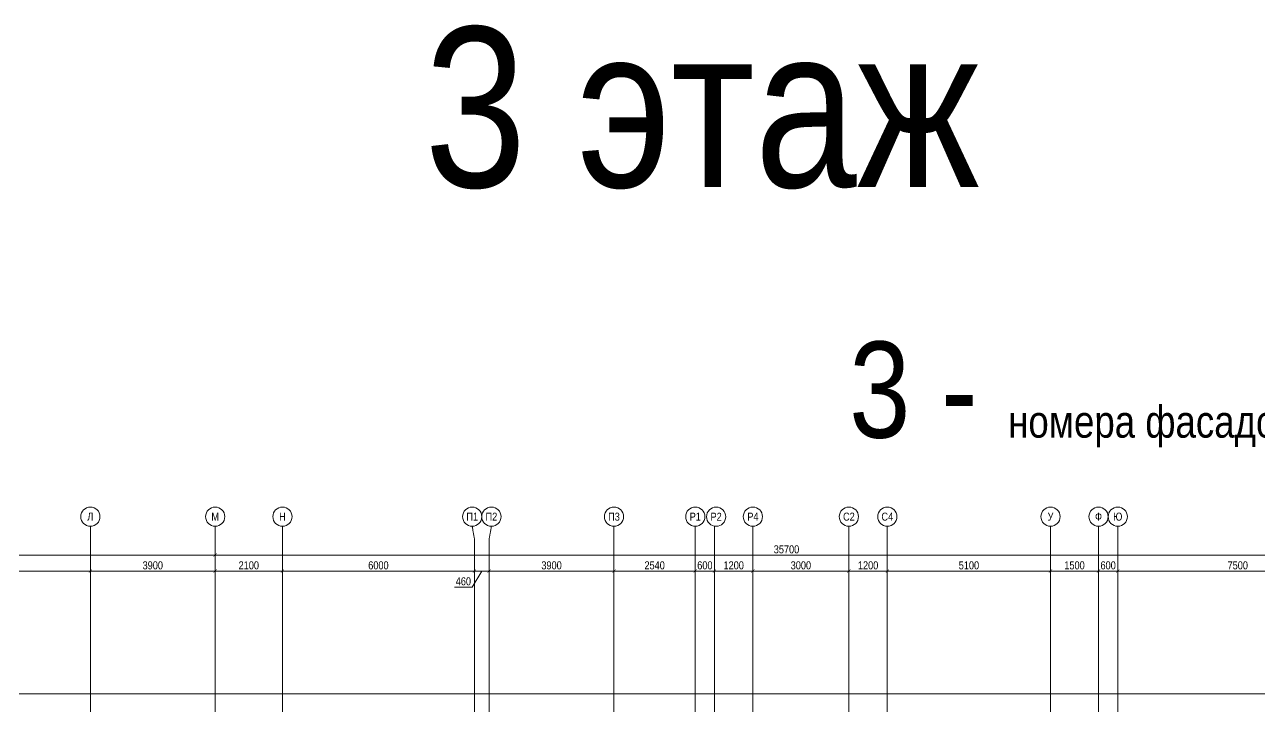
# Model space of a CAD drawing. Header units: millimetres. Extents: x -65509 to 912790, y 446 to 713294.
# Drawn here: x 148945 to 187520, y 429590 to 450884 of the extents above; entities that cross this region are included whole.
import ezdxf
from ezdxf.enums import TextEntityAlignment as Align

# ---------------------------------------------------------------- set-up
doc = ezdxf.new("R2010")
doc.units = ezdxf.units.MM
doc.linetypes.add('CENTER2', pattern=[28.575, 19.05, -3.175, 3.175, -3.175])
doc.layers.get('Defpoints').update_dxf_attribs({"color": 250})
doc.layers.add('АР_Делит', color=250, linetype='Continuous', lineweight=0, plot=False)
doc.layers.add('РД_Оси_100', color=250, linetype='Continuous', lineweight=0)
doc.layers.add('РД_Оси_размер', color=250, linetype='Continuous', lineweight=0)
doc.styles.add('style1', font='ARIALN.TTF')
doc.styles.add('ккк', font='isocpeur.ttf', dxfattribs={"width": 0.85, "oblique": 15})
doc.dimstyles.new('Dim100_ареал', dxfattribs={"dimscale": 100, "dimtxt": 2.5, "dimasz": 1, "dimexe": 1, "dimexo": 1, "dimgap": 0.5, "dimtad": 1, "dimzin": 12, "dimdsep": 46, "dimtxsty": 'style1', "dimblk": 'ARCHTICK', "dimcen": 1, "dimdle": 1, "dimclrd": 256, "dimclre": 256, "dimaunit": 1, "dimadec": 0, "dimazin": 3, "dimtfac": 1, "dimtmove": 1, "dimatfit": 3, "dimldrblk": 'OPEN30', "dimfxl": 4, "dimfxlon": 1, "dimtolj": 1, "dimtzin": 0, "dimlwd": 9, "dimlwe": 9, "dimarcsym": 0})

# ---------------------------------------------------------------- blocks, each defined once
blk = doc.blocks.new('A-iden')
at = {"linetype": 'Continuous', "lineweight": 5}
blk.add_circle((0, -4), 3, dxfattribs=at)
at = {"color": 0, "linetype": 'Continuous', "lineweight": 20, "style": 'ккк', "width": 0.85}
blk.add_attdef('ID', text='', height=8, dxfattribs=at).set_placement((0.31, -3.85), align=Align.MIDDLE_CENTER)
blk = doc.blocks.new('_ArchTick')
at = {"color": 0, "linetype": 'ByBlock', "const_width": 0.15}
blk.add_lwpolyline([(-0.5, -0.5), (0.5, 0.5)], dxfattribs=at)
blk = doc.blocks.new('*D334')
at = {"layer": 'Defpoints', "color": 0, "transparency": 16777216}
for p in [(37500, 139039), (0, 137039), (37500, 137039)]:
    blk.add_point(p, dxfattribs=at)
at = {"layer": 'РД_Оси_размер', "color": 0, "lineweight": 5, "transparency": 16777216}
for p, q in [((-100, 139039), (37600, 139039)), ((0, 138839), (0, 139139)), ((37500, 138839), (37500, 139139))]:
    blk.add_line(p, q, dxfattribs=at)
at = {"layer": 'РД_Оси_размер', "color": 0, "lineweight": 5, "transparency": 16777216, "xscale": 100, "yscale": 100, "zscale": 100, "rotation": 180}
blk.add_blockref('_ArchTick', (0, 139039), dxfattribs=at)
at = {"layer": 'РД_Оси_размер', "color": 0, "lineweight": 5, "transparency": 16777216, "xscale": 100, "yscale": 100, "zscale": 100}
blk.add_blockref('_ArchTick', (37500, 139039), dxfattribs=at)
at = {"layer": 'РД_Оси_размер', "color": 0, "transparency": 16777216, "insert": (18750, 139216), "char_height": 250, "attachment_point": 5, "style": 'style1'}
blk.add_mtext('\\A1;37500', dxfattribs=at)
blk = doc.blocks.new('_Open30')
at = {"color": 0, "linetype": 'ByBlock', "lineweight": -2}
for p, q in [((-1, 0.27), (0, 0)), ((0, 0), (-1, -0.27)), ((0, 0), (-1, 0))]:
    blk.add_line(p, q, dxfattribs=at)
blk = doc.blocks.new('*D335')
at = {"layer": 'Defpoints', "color": 0, "transparency": 16777216}
for p in [(73200, 139039), (37500, 137039), (73200, 137039)]:
    blk.add_point(p, dxfattribs=at)
at = {"layer": 'РД_Оси_размер', "color": 0, "lineweight": 5, "transparency": 16777216}
for p, q in [((37400, 139039), (73300, 139039)), ((37500, 138839), (37500, 139139)), ((73200, 138839), (73200, 139139))]:
    blk.add_line(p, q, dxfattribs=at)
at = {"layer": 'РД_Оси_размер', "color": 0, "lineweight": 5, "transparency": 16777216, "xscale": 100, "yscale": 100, "zscale": 100, "rotation": 180}
blk.add_blockref('_ArchTick', (37500, 139039), dxfattribs=at)
at = {"layer": 'РД_Оси_размер', "color": 0, "lineweight": 5, "transparency": 16777216, "xscale": 100, "yscale": 100, "zscale": 100}
blk.add_blockref('_ArchTick', (73200, 139039), dxfattribs=at)
at = {"layer": 'РД_Оси_размер', "color": 0, "transparency": 16777216, "insert": (55350, 139216), "char_height": 250, "attachment_point": 5, "style": 'style1'}
blk.add_mtext('\\A1;35700', dxfattribs=at)
blk = doc.blocks.new('*D402')
at = {"layer": 'Defpoints', "color": 0, "transparency": 16777216}
for p in [(33600, 138539), (28500, 137039), (33600, 137039)]:
    blk.add_point(p, dxfattribs=at)
at = {"layer": 'РД_Оси_размер', "color": 0, "lineweight": 5, "transparency": 16777216}
for p, q in [((28400, 138539), (33700, 138539)), ((28500, 138339), (28500, 138639)), ((33600, 138339), (33600, 138639))]:
    blk.add_line(p, q, dxfattribs=at)
at = {"layer": 'РД_Оси_размер', "color": 0, "lineweight": 5, "transparency": 16777216, "xscale": 100, "yscale": 100, "zscale": 100, "rotation": 180}
blk.add_blockref('_ArchTick', (28500, 138539), dxfattribs=at)
at = {"layer": 'РД_Оси_размер', "color": 0, "lineweight": 5, "transparency": 16777216, "xscale": 100, "yscale": 100, "zscale": 100}
blk.add_blockref('_ArchTick', (33600, 138539), dxfattribs=at)
at = {"layer": 'РД_Оси_размер', "color": 0, "transparency": 16777216, "insert": (31050, 138716), "char_height": 250, "attachment_point": 5, "style": 'style1'}
blk.add_mtext('\\A1;5100', dxfattribs=at)
blk = doc.blocks.new('*D403')
at = {"layer": 'Defpoints', "color": 0, "transparency": 16777216}
for p in [(37500, 138539), (33600, 137039), (37500, 137039)]:
    blk.add_point(p, dxfattribs=at)
at = {"layer": 'РД_Оси_размер', "color": 0, "lineweight": 5, "transparency": 16777216}
for p, q in [((33500, 138539), (37600, 138539)), ((33600, 138339), (33600, 138639)), ((37500, 138339), (37500, 138639))]:
    blk.add_line(p, q, dxfattribs=at)
at = {"layer": 'РД_Оси_размер', "color": 0, "lineweight": 5, "transparency": 16777216, "xscale": 100, "yscale": 100, "zscale": 100, "rotation": 180}
blk.add_blockref('_ArchTick', (33600, 138539), dxfattribs=at)
at = {"layer": 'РД_Оси_размер', "color": 0, "lineweight": 5, "transparency": 16777216, "xscale": 100, "yscale": 100, "zscale": 100}
blk.add_blockref('_ArchTick', (37500, 138539), dxfattribs=at)
at = {"layer": 'РД_Оси_размер', "color": 0, "transparency": 16777216, "insert": (35550, 138716), "char_height": 250, "attachment_point": 5, "style": 'style1'}
blk.add_mtext('\\A1;3900', dxfattribs=at)
blk = doc.blocks.new('*D404')
at = {"layer": 'Defpoints', "color": 0, "transparency": 16777216}
for p in [(39600, 138539), (37500, 137039), (39600, 137039)]:
    blk.add_point(p, dxfattribs=at)
at = {"layer": 'РД_Оси_размер', "color": 0, "lineweight": 5, "transparency": 16777216}
for p, q in [((37400, 138539), (39700, 138539)), ((37500, 138339), (37500, 138639)), ((39600, 138339), (39600, 138639))]:
    blk.add_line(p, q, dxfattribs=at)
at = {"layer": 'РД_Оси_размер', "color": 0, "lineweight": 5, "transparency": 16777216, "xscale": 100, "yscale": 100, "zscale": 100, "rotation": 180}
blk.add_blockref('_ArchTick', (37500, 138539), dxfattribs=at)
at = {"layer": 'РД_Оси_размер', "color": 0, "lineweight": 5, "transparency": 16777216, "xscale": 100, "yscale": 100, "zscale": 100}
blk.add_blockref('_ArchTick', (39600, 138539), dxfattribs=at)
at = {"layer": 'РД_Оси_размер', "color": 0, "transparency": 16777216, "insert": (38550, 138716), "char_height": 250, "attachment_point": 5, "style": 'style1'}
blk.add_mtext('\\A1;2100', dxfattribs=at)
blk = doc.blocks.new('*D405')
at = {"layer": 'Defpoints', "color": 0, "transparency": 16777216}
for p in [(45600, 138539), (39600, 137039), (45600, 137039)]:
    blk.add_point(p, dxfattribs=at)
at = {"layer": 'РД_Оси_размер', "color": 0, "lineweight": 5, "transparency": 16777216}
for p, q in [((39500, 138539), (45700, 138539)), ((39600, 138339), (39600, 138639)), ((45600, 138339), (45600, 138639))]:
    blk.add_line(p, q, dxfattribs=at)
at = {"layer": 'РД_Оси_размер', "color": 0, "lineweight": 5, "transparency": 16777216, "xscale": 100, "yscale": 100, "zscale": 100, "rotation": 180}
blk.add_blockref('_ArchTick', (39600, 138539), dxfattribs=at)
at = {"layer": 'РД_Оси_размер', "color": 0, "lineweight": 5, "transparency": 16777216, "xscale": 100, "yscale": 100, "zscale": 100}
blk.add_blockref('_ArchTick', (45600, 138539), dxfattribs=at)
at = {"layer": 'РД_Оси_размер', "color": 0, "transparency": 16777216, "insert": (42600, 138716), "char_height": 250, "attachment_point": 5, "style": 'style1'}
blk.add_mtext('\\A1;6000', dxfattribs=at)
blk = doc.blocks.new('*D406')
at = {"layer": 'Defpoints', "color": 0, "transparency": 16777216}
for p in [(46060, 138539), (45600, 137039), (46060, 137039)]:
    blk.add_point(p, dxfattribs=at)
at = {"layer": 'РД_Оси_размер', "color": 0, "lineweight": 5, "transparency": 16777216}
for p, q in [((45500, 138539), (46160, 138539)), ((45830, 138539), (45534, 138039)), ((45600, 138339), (45600, 138639)), ((46060, 138339), (46060, 138639)), ((45534, 138039), (44974, 138039))]:
    blk.add_line(p, q, dxfattribs=at)
at = {"layer": 'РД_Оси_размер', "color": 0, "lineweight": 5, "transparency": 16777216, "xscale": 100, "yscale": 100, "zscale": 100, "rotation": 180}
blk.add_blockref('_ArchTick', (45600, 138539), dxfattribs=at)
at = {"layer": 'РД_Оси_размер', "color": 0, "lineweight": 5, "transparency": 16777216, "xscale": 100, "yscale": 100, "zscale": 100}
blk.add_blockref('_ArchTick', (46060, 138539), dxfattribs=at)
at = {"layer": 'РД_Оси_размер', "color": 0, "transparency": 16777216, "insert": (45254, 138216), "char_height": 250, "attachment_point": 5, "style": 'style1'}
blk.add_mtext('\\A1;460', dxfattribs=at)
blk = doc.blocks.new('*D407')
at = {"layer": 'Defpoints', "color": 0, "transparency": 16777216}
for p in [(49960, 138539), (46060, 137039), (49960, 137039)]:
    blk.add_point(p, dxfattribs=at)
at = {"layer": 'РД_Оси_размер', "color": 0, "lineweight": 5, "transparency": 16777216}
for p, q in [((45960, 138539), (50060, 138539)), ((46060, 138339), (46060, 138639)), ((49960, 138339), (49960, 138639))]:
    blk.add_line(p, q, dxfattribs=at)
at = {"layer": 'РД_Оси_размер', "color": 0, "lineweight": 5, "transparency": 16777216, "xscale": 100, "yscale": 100, "zscale": 100, "rotation": 180}
blk.add_blockref('_ArchTick', (46060, 138539), dxfattribs=at)
at = {"layer": 'РД_Оси_размер', "color": 0, "lineweight": 5, "transparency": 16777216, "xscale": 100, "yscale": 100, "zscale": 100}
blk.add_blockref('_ArchTick', (49960, 138539), dxfattribs=at)
at = {"layer": 'РД_Оси_размер', "color": 0, "transparency": 16777216, "insert": (48010, 138716), "char_height": 250, "attachment_point": 5, "style": 'style1'}
blk.add_mtext('\\A1;3900', dxfattribs=at)
blk = doc.blocks.new('*D408')
at = {"layer": 'Defpoints', "color": 0, "transparency": 16777216}
for p in [(52500, 138539), (49960, 137039), (52500, 137039)]:
    blk.add_point(p, dxfattribs=at)
at = {"layer": 'РД_Оси_размер', "color": 0, "lineweight": 5, "transparency": 16777216}
for p, q in [((49860, 138539), (52600, 138539)), ((49960, 138339), (49960, 138639)), ((52500, 138339), (52500, 138639))]:
    blk.add_line(p, q, dxfattribs=at)
at = {"layer": 'РД_Оси_размер', "color": 0, "lineweight": 5, "transparency": 16777216, "xscale": 100, "yscale": 100, "zscale": 100, "rotation": 180}
blk.add_blockref('_ArchTick', (49960, 138539), dxfattribs=at)
at = {"layer": 'РД_Оси_размер', "color": 0, "lineweight": 5, "transparency": 16777216, "xscale": 100, "yscale": 100, "zscale": 100}
blk.add_blockref('_ArchTick', (52500, 138539), dxfattribs=at)
at = {"layer": 'РД_Оси_размер', "color": 0, "transparency": 16777216, "insert": (51230, 138716), "char_height": 250, "attachment_point": 5, "style": 'style1'}
blk.add_mtext('\\A1;2540', dxfattribs=at)
blk = doc.blocks.new('*D409')
at = {"layer": 'Defpoints', "color": 0, "transparency": 16777216}
for p in [(53100, 138539), (52500, 137039), (53100, 137039)]:
    blk.add_point(p, dxfattribs=at)
at = {"layer": 'РД_Оси_размер', "color": 0, "lineweight": 5, "transparency": 16777216}
for p, q in [((52400, 138539), (53200, 138539)), ((52500, 138339), (52500, 138639)), ((53100, 138339), (53100, 138639))]:
    blk.add_line(p, q, dxfattribs=at)
at = {"layer": 'РД_Оси_размер', "color": 0, "lineweight": 5, "transparency": 16777216, "xscale": 100, "yscale": 100, "zscale": 100, "rotation": 180}
blk.add_blockref('_ArchTick', (52500, 138539), dxfattribs=at)
at = {"layer": 'РД_Оси_размер', "color": 0, "lineweight": 5, "transparency": 16777216, "xscale": 100, "yscale": 100, "zscale": 100}
blk.add_blockref('_ArchTick', (53100, 138539), dxfattribs=at)
at = {"layer": 'РД_Оси_размер', "color": 0, "transparency": 16777216, "insert": (52800, 138716), "char_height": 250, "attachment_point": 5, "style": 'style1'}
blk.add_mtext('\\A1;600', dxfattribs=at)
blk = doc.blocks.new('*D410')
at = {"layer": 'Defpoints', "color": 0, "transparency": 16777216}
for p in [(54300, 138539), (53100, 137039), (54300, 137039)]:
    blk.add_point(p, dxfattribs=at)
at = {"layer": 'РД_Оси_размер', "color": 0, "lineweight": 5, "transparency": 16777216}
for p, q in [((53000, 138539), (54400, 138539)), ((53100, 138339), (53100, 138639)), ((54300, 138339), (54300, 138639))]:
    blk.add_line(p, q, dxfattribs=at)
at = {"layer": 'РД_Оси_размер', "color": 0, "lineweight": 5, "transparency": 16777216, "xscale": 100, "yscale": 100, "zscale": 100, "rotation": 180}
blk.add_blockref('_ArchTick', (53100, 138539), dxfattribs=at)
at = {"layer": 'РД_Оси_размер', "color": 0, "lineweight": 5, "transparency": 16777216, "xscale": 100, "yscale": 100, "zscale": 100}
blk.add_blockref('_ArchTick', (54300, 138539), dxfattribs=at)
at = {"layer": 'РД_Оси_размер', "color": 0, "transparency": 16777216, "insert": (53700, 138716), "char_height": 250, "attachment_point": 5, "style": 'style1'}
blk.add_mtext('\\A1;1200', dxfattribs=at)
blk = doc.blocks.new('*D383')
at = {"layer": 'Defpoints', "color": 0, "transparency": 16777216}
for p in [(57300, 138539), (54300, 137039), (57300, 137039)]:
    blk.add_point(p, dxfattribs=at)
at = {"layer": 'РД_Оси_размер', "color": 0, "lineweight": 5, "transparency": 16777216}
for p, q in [((54200, 138539), (57400, 138539)), ((54300, 138339), (54300, 138639)), ((57300, 138339), (57300, 138639))]:
    blk.add_line(p, q, dxfattribs=at)
at = {"layer": 'РД_Оси_размер', "color": 0, "lineweight": 5, "transparency": 16777216, "xscale": 100, "yscale": 100, "zscale": 100, "rotation": 180}
blk.add_blockref('_ArchTick', (54300, 138539), dxfattribs=at)
at = {"layer": 'РД_Оси_размер', "color": 0, "lineweight": 5, "transparency": 16777216, "xscale": 100, "yscale": 100, "zscale": 100}
blk.add_blockref('_ArchTick', (57300, 138539), dxfattribs=at)
at = {"layer": 'РД_Оси_размер', "color": 0, "transparency": 16777216, "insert": (55800, 138716), "char_height": 250, "attachment_point": 5, "style": 'style1'}
blk.add_mtext('\\A1;3000', dxfattribs=at)
blk = doc.blocks.new('*D384')
at = {"layer": 'Defpoints', "color": 0, "transparency": 16777216}
for p in [(58500, 138539), (57300, 137039), (58500, 137039)]:
    blk.add_point(p, dxfattribs=at)
at = {"layer": 'РД_Оси_размер', "color": 0, "lineweight": 5, "transparency": 16777216}
for p, q in [((57200, 138539), (58600, 138539)), ((57300, 138339), (57300, 138639)), ((58500, 138339), (58500, 138639))]:
    blk.add_line(p, q, dxfattribs=at)
at = {"layer": 'РД_Оси_размер', "color": 0, "lineweight": 5, "transparency": 16777216, "xscale": 100, "yscale": 100, "zscale": 100, "rotation": 180}
blk.add_blockref('_ArchTick', (57300, 138539), dxfattribs=at)
at = {"layer": 'РД_Оси_размер', "color": 0, "lineweight": 5, "transparency": 16777216, "xscale": 100, "yscale": 100, "zscale": 100}
blk.add_blockref('_ArchTick', (58500, 138539), dxfattribs=at)
at = {"layer": 'РД_Оси_размер', "color": 0, "transparency": 16777216, "insert": (57900, 138716), "char_height": 250, "attachment_point": 5, "style": 'style1'}
blk.add_mtext('\\A1;1200', dxfattribs=at)
blk = doc.blocks.new('*D385')
at = {"layer": 'Defpoints', "color": 0, "transparency": 16777216}
for p in [(63600, 138539), (58500, 137039), (63600, 137039)]:
    blk.add_point(p, dxfattribs=at)
at = {"layer": 'РД_Оси_размер', "color": 0, "lineweight": 5, "transparency": 16777216}
for p, q in [((58400, 138539), (63700, 138539)), ((58500, 138339), (58500, 138639)), ((63600, 138339), (63600, 138639))]:
    blk.add_line(p, q, dxfattribs=at)
at = {"layer": 'РД_Оси_размер', "color": 0, "lineweight": 5, "transparency": 16777216, "xscale": 100, "yscale": 100, "zscale": 100, "rotation": 180}
blk.add_blockref('_ArchTick', (58500, 138539), dxfattribs=at)
at = {"layer": 'РД_Оси_размер', "color": 0, "lineweight": 5, "transparency": 16777216, "xscale": 100, "yscale": 100, "zscale": 100}
blk.add_blockref('_ArchTick', (63600, 138539), dxfattribs=at)
at = {"layer": 'РД_Оси_размер', "color": 0, "transparency": 16777216, "insert": (61050, 138716), "char_height": 250, "attachment_point": 5, "style": 'style1'}
blk.add_mtext('\\A1;5100', dxfattribs=at)
blk = doc.blocks.new('*D386')
at = {"layer": 'Defpoints', "color": 0, "transparency": 16777216}
for p in [(65100, 138539), (63600, 137039), (65100, 137039)]:
    blk.add_point(p, dxfattribs=at)
at = {"layer": 'РД_Оси_размер', "color": 0, "lineweight": 5, "transparency": 16777216}
for p, q in [((63500, 138539), (65200, 138539)), ((63600, 138339), (63600, 138639)), ((65100, 138339), (65100, 138639))]:
    blk.add_line(p, q, dxfattribs=at)
at = {"layer": 'РД_Оси_размер', "color": 0, "lineweight": 5, "transparency": 16777216, "xscale": 100, "yscale": 100, "zscale": 100, "rotation": 180}
blk.add_blockref('_ArchTick', (63600, 138539), dxfattribs=at)
at = {"layer": 'РД_Оси_размер', "color": 0, "lineweight": 5, "transparency": 16777216, "xscale": 100, "yscale": 100, "zscale": 100}
blk.add_blockref('_ArchTick', (65100, 138539), dxfattribs=at)
at = {"layer": 'РД_Оси_размер', "color": 0, "transparency": 16777216, "insert": (64350, 138716), "char_height": 250, "attachment_point": 5, "style": 'style1'}
blk.add_mtext('\\A1;1500', dxfattribs=at)
blk = doc.blocks.new('*D387')
at = {"layer": 'Defpoints', "color": 0, "transparency": 16777216}
for p in [(65700, 138539), (65100, 137039), (65700, 137039)]:
    blk.add_point(p, dxfattribs=at)
at = {"layer": 'РД_Оси_размер', "color": 0, "lineweight": 5, "transparency": 16777216}
for p, q in [((65000, 138539), (65800, 138539)), ((65100, 138339), (65100, 138639)), ((65700, 138339), (65700, 138639))]:
    blk.add_line(p, q, dxfattribs=at)
at = {"layer": 'РД_Оси_размер', "color": 0, "lineweight": 5, "transparency": 16777216, "xscale": 100, "yscale": 100, "zscale": 100, "rotation": 180}
blk.add_blockref('_ArchTick', (65100, 138539), dxfattribs=at)
at = {"layer": 'РД_Оси_размер', "color": 0, "lineweight": 5, "transparency": 16777216, "xscale": 100, "yscale": 100, "zscale": 100}
blk.add_blockref('_ArchTick', (65700, 138539), dxfattribs=at)
at = {"layer": 'РД_Оси_размер', "color": 0, "transparency": 16777216, "insert": (65400, 138716), "char_height": 250, "attachment_point": 5, "style": 'style1'}
blk.add_mtext('\\A1;600', dxfattribs=at)
blk = doc.blocks.new('*D388')
at = {"layer": 'Defpoints', "color": 0, "transparency": 16777216}
for p in [(73200, 138539), (65700, 137039), (73200, 137039)]:
    blk.add_point(p, dxfattribs=at)
at = {"layer": 'РД_Оси_размер', "color": 0, "lineweight": 5, "transparency": 16777216}
for p, q in [((65600, 138539), (73300, 138539)), ((65700, 138339), (65700, 138639)), ((73200, 138339), (73200, 138639))]:
    blk.add_line(p, q, dxfattribs=at)
at = {"layer": 'РД_Оси_размер', "color": 0, "lineweight": 5, "transparency": 16777216, "xscale": 100, "yscale": 100, "zscale": 100, "rotation": 180}
blk.add_blockref('_ArchTick', (65700, 138539), dxfattribs=at)
at = {"layer": 'РД_Оси_размер', "color": 0, "lineweight": 5, "transparency": 16777216, "xscale": 100, "yscale": 100, "zscale": 100}
blk.add_blockref('_ArchTick', (73200, 138539), dxfattribs=at)
at = {"layer": 'РД_Оси_размер', "color": 0, "transparency": 16777216, "insert": (69450, 138716), "char_height": 250, "attachment_point": 5, "style": 'style1'}
blk.add_mtext('\\A1;7500', dxfattribs=at)
blk = doc.blocks.new('СОШ_2200_АР_ОСИ_М100_28.05.24')
at = {"layer": 'РД_Оси_100', "linetype": 'CENTER2'}
for p, q in [((37500, -6155), (37500, 139938.679)), ((49960, -6155), (49960, 139938.679)), ((63600, -6155), (63600, 139938.679)), ((65100, -6155), (65100, 139938.679)), ((-5954.958, 134700), (119910, 134700))]:
    blk.add_line(p, q, dxfattribs=at)
at = {"layer": 'РД_Оси_100', "color": 1, "linetype": 'CENTER2'}
blk.add_line((39600, -6155), (39600, 139938.679), dxfattribs=at)
blk.add_lwpolyline([(33600, 139938.679), (33600, -6155)], dxfattribs=at)
at = {"layer": 'РД_Оси_100', "linetype": 'CENTER2'}
for points in [[(45530, 139938.679), (45600, 139538.679), (45600, -6163.457)], [(46060, -6163.105), (46060, 139538.679), (46130, 139938.679)], [(52500, 139938.679), (52500, -5755), (52358.276, -6155)], [(53100, 139938.679), (53100, -5755), (52949.266, -6155)], [(54300, 139938.679), (54300, -6155)], [(57300, 139938.679), (57300, -6155)], [(58500, 139938.679), (58500, -6155)], [(65700, -6155), (65700, 139938.679)]]:
    blk.add_lwpolyline(points, dxfattribs=at)
at = {"layer": 'РД_Оси_100', "color": 0}
ref = blk.add_blockref('A-iden', (33600, 140638.679), dxfattribs=dict(at, xscale=100, yscale=100, zscale=100))
ref.add_attrib('ID', 'Л', dxfattribs={"layer": '0', "linetype": 'Continuous', "height": 250, "style": 'style1'}).set_placement((33600, 140238.679), align=Align.MIDDLE)
ref = blk.add_blockref('A-iden', (37500, 140638.679), dxfattribs=dict(at, xscale=100, yscale=100, zscale=100))
ref.add_attrib('ID', 'М', dxfattribs={"layer": '0', "linetype": 'Continuous', "height": 250, "style": 'style1'}).set_placement((37500, 140238.679), align=Align.MIDDLE)
ref = blk.add_blockref('A-iden', (39600, 140638.679), dxfattribs=dict(at, xscale=100, yscale=100, zscale=100))
ref.add_attrib('ID', 'Н', dxfattribs={"layer": '0', "linetype": 'Continuous', "height": 250, "style": 'style1'}).set_placement((39600, 140238.679), align=Align.MIDDLE)
ref = blk.add_blockref('A-iden', (45530, 140638.679), dxfattribs=dict(at, xscale=100, yscale=100, zscale=100))
ref.add_attrib('ID', 'П1', dxfattribs={"layer": '0', "linetype": 'Continuous', "height": 250, "style": 'style1'}).set_placement((45530, 140238.679), align=Align.MIDDLE)
at = {"layer": 'РД_Оси_100', "color": 1}
ref = blk.add_blockref('A-iden', (46130, 140638.679), dxfattribs=dict(at, xscale=100, yscale=100, zscale=100))
ref.add_attrib('ID', 'П2', dxfattribs={"layer": '0', "linetype": 'Continuous', "height": 250, "style": 'style1'}).set_placement((46130, 140238.679), align=Align.MIDDLE)
ref = blk.add_blockref('A-iden', (49960, 140638.679), dxfattribs=dict(at, xscale=100, yscale=100, zscale=100))
ref.add_attrib('ID', 'П3', dxfattribs={"layer": '0', "linetype": 'Continuous', "height": 250, "style": 'style1'}).set_placement((49960, 140238.679), align=Align.MIDDLE)
at = {"layer": 'РД_Оси_100', "color": 0}
ref = blk.add_blockref('A-iden', (52500, 140638.679), dxfattribs=dict(at, xscale=100, yscale=100, zscale=100))
ref.add_attrib('ID', 'Р1', dxfattribs={"layer": '0', "linetype": 'Continuous', "height": 250, "style": 'style1'}).set_placement((52500, 140238.679), align=Align.MIDDLE)
ref = blk.add_blockref('A-iden', (53151.517, 140636.463), dxfattribs=dict(at, xscale=100, yscale=100, zscale=100))
ref.add_attrib('ID', 'Р2', dxfattribs={"layer": '0', "linetype": 'Continuous', "height": 250, "style": 'style1'}).set_placement((53151.517, 140236.463), align=Align.MIDDLE)
ref = blk.add_blockref('A-iden', (54300, 140638.679), dxfattribs=dict(at, xscale=100, yscale=100, zscale=100))
ref.add_attrib('ID', 'Р4', dxfattribs={"layer": '0', "linetype": 'Continuous', "height": 250, "style": 'style1'}).set_placement((54300, 140238.679), align=Align.MIDDLE)
ref = blk.add_blockref('A-iden', (57300, 140638.679), dxfattribs=dict(at, xscale=100, yscale=100, zscale=100))
ref.add_attrib('ID', 'С2', dxfattribs={"layer": '0', "linetype": 'Continuous', "height": 250, "style": 'style1'}).set_placement((57300, 140238.679), align=Align.MIDDLE)
ref = blk.add_blockref('A-iden', (58500, 140638.679), dxfattribs=dict(at, xscale=100, yscale=100, zscale=100))
ref.add_attrib('ID', 'С4', dxfattribs={"layer": '0', "linetype": 'Continuous', "height": 250, "style": 'style1'}).set_placement((58500, 140238.679), align=Align.MIDDLE)
ref = blk.add_blockref('A-iden', (63600, 140638.679), dxfattribs=dict(at, xscale=100, yscale=100, zscale=100))
ref.add_attrib('ID', 'У', dxfattribs={"layer": '0', "linetype": 'Continuous', "height": 250, "style": 'style1'}).set_placement((63600, 140238.679), align=Align.MIDDLE)
ref = blk.add_blockref('A-iden', (65100, 140638.679), dxfattribs=dict(at, xscale=100, yscale=100, zscale=100))
ref.add_attrib('ID', 'Ф', dxfattribs={"layer": '0', "linetype": 'Continuous', "height": 250, "style": 'style1'}).set_placement((65100, 140238.679), align=Align.MIDDLE)
ref = blk.add_blockref('A-iden', (65700, 140638.679), dxfattribs=dict(at, xscale=100, yscale=100, zscale=100))
ref.add_attrib('ID', 'Ю', dxfattribs={"layer": '0', "linetype": 'Continuous', "height": 250, "style": 'style1'}).set_placement((65700, 140238.679), align=Align.MIDDLE)
at = {"layer": 'РД_Оси_размер'}
for base, p1, p2, picture, middle in [((37500, 139038.679), (0, 137038.679), (37500, 137038.679), '*D334', (18750, 139216.322)), ((73200, 139038.679), (37500, 137038.679), (73200, 137038.679), '*D335', (55350, 139216.322)), ((33600, 138538.679), (28500, 137038.679), (33600, 137038.679), '*D402', (31050, 138716.322)), ((37500, 138538.679), (33600, 137038.679), (37500, 137038.679), '*D403', (35550, 138716.322)), ((39600, 138538.679), (37500, 137038.679), (39600, 137038.679), '*D404', (38550, 138716.322)), ((45600, 138538.679), (39600, 137038.679), (45600, 137038.679), '*D405', (42600, 138716.322)), ((49960, 138538.679), (46060, 137038.679), (49960, 137038.679), '*D407', (48010, 138716.322)), ((52500, 138538.679), (49960, 137038.679), (52500, 137038.679), '*D408', (51230, 138716.322)), ((53100, 138538.679), (52500, 137038.679), (53100, 137038.679), '*D409', (52800, 138716.322)), ((54300, 138538.679), (53100, 137038.679), (54300, 137038.679), '*D410', (53700, 138716.322)), ((57300, 138538.679), (54300, 137038.679), (57300, 137038.679), '*D383', (55800, 138716.322)), ((58500, 138538.679), (57300, 137038.679), (58500, 137038.679), '*D384', (57900, 138716.322)), ((63600, 138538.679), (58500, 137038.679), (63600, 137038.679), '*D385', (61050, 138716.322)), ((65100, 138538.679), (63600, 137038.679), (65100, 137038.679), '*D386', (64350, 138716.322)), ((65700, 138538.679), (65100, 137038.679), (65700, 137038.679), '*D387', (65400, 138716.322)), ((73200, 138538.679), (65700, 137038.679), (73200, 137038.679), '*D388', (69450, 138716.322))]:
    dim = blk.add_linear_dim(base=base, p1=p1, p2=p2, dimstyle='Dim100_ареал', dxfattribs=at)
    dim.commit()
    dim.dimension.update_dxf_attribs({"geometry": picture, "text_midpoint": middle})
dim = blk.add_linear_dim(base=(46060, 138538.679), p1=(45600, 137038.679), p2=(46060, 137038.679), dimstyle='Dim100_ареал', dxfattribs=at)
dim.commit()
dim.dimension.update_dxf_attribs({"geometry": '*D406', "text_midpoint": (45484.181, 138038.679), "dimtype": 128})

msp = doc.modelspace()

# ---------------------------------------------------------------- block references
at = {"layer": 'РД_Оси_100'}
msp.add_blockref('СОШ_2200_АР_ОСИ_М100_28.05.24', (117397.159, 295276.733), dxfattribs=at)

# ---------------------------------------------------------------- texts
at = {"layer": 'АР_Делит', "insert": (181684.446, 439332.062), "char_height": 3000, "width": 36150.29738, "attachment_point": 5, "style": 'style1'}
msp.add_mtext('3 - {\\H0.33333x;номера фасадов}', dxfattribs=at)
at = {"layer": 'РД_Оси_100', "insert": (170103.577, 448274.001), "char_height": 5000, "width": 19035, "attachment_point": 5, "style": 'style1'}
msp.add_mtext('3 этаж', dxfattribs=at)

doc.saveas('drawing.dxf')
